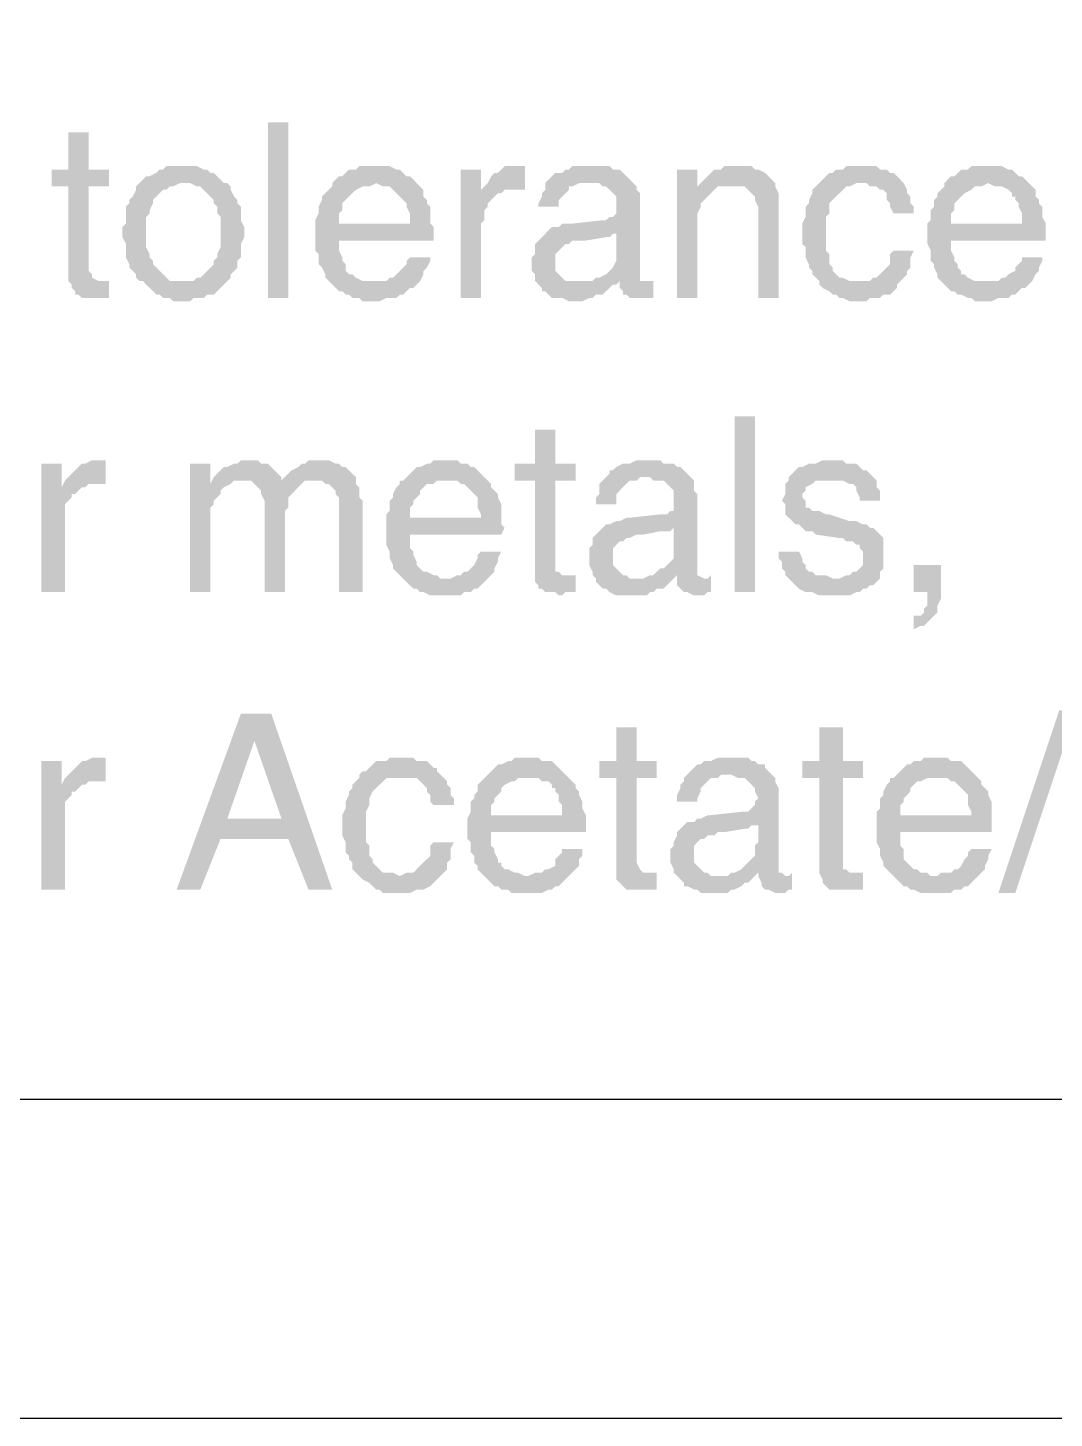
# Model space of a CAD drawing. Header units: inches. Extents: x 3613 to 8393, y -2205 to -794.
# Drawn here: x 3947.38 to 3961.08, y -1525.35 to -1506.79 of the extents above; entities that cross this region are included whole.
import ezdxf

# ---------------------------------------------------------------- set-up
doc = ezdxf.new("R2010")
doc.units = ezdxf.units.IN
doc.header["$MEASUREMENT"] = 0

msp = doc.modelspace()

# ---------------------------------------------------------------- hatches: boundary and pattern name
at = {"transparency": 33554559}
for points in [[(3948.192, -1508.188), (3947.921, -1508.188), (3947.921, -1508.684), (3947.696, -1508.684), (3947.696, -1508.91), (3947.921, -1508.91), (3947.921, -1510.173), (3947.967, -1510.219), (3947.967, -1510.264), (3948.012, -1510.309), (3948.012, -1510.354), (3948.057, -1510.354), (3948.102, -1510.399), (3948.463, -1510.399), (3948.463, -1510.173), (3948.328, -1510.173), (3948.237, -1510.128), (3948.237, -1510.083), (3948.192, -1510.038), (3948.192, -1508.91), (3948.463, -1508.91), (3948.463, -1508.684), (3948.192, -1508.684)], [(3950.584, -1510.399), (3950.584, -1508.052), (3950.855, -1508.052), (3950.855, -1510.399)], [(3949.456, -1508.639), (3949.23, -1508.639), (3949.185, -1508.684), (3949.14, -1508.684), (3949.095, -1508.729), (3949.005, -1508.774), (3948.959, -1508.774), (3948.914, -1508.819), (3948.869, -1508.865), (3948.869, -1508.865), (3948.824, -1508.91), (3948.824, -1508.955), (3948.779, -1509.045), (3948.734, -1509.09), (3948.734, -1509.135), (3948.689, -1509.181), (3948.689, -1509.406), (3948.643, -1509.451), (3948.643, -1509.542), (3948.643, -1509.587), (3948.689, -1509.677), (3948.689, -1509.858), (3948.734, -1509.948), (3948.734, -1509.993), (3948.779, -1510.038), (3948.824, -1510.083), (3948.824, -1510.128), (3948.869, -1510.173), (3949.456, -1510.173), (3949.275, -1510.173), (3949.23, -1510.128), (3949.185, -1510.083), (3949.14, -1510.038), (3949.095, -1509.993), (3949.05, -1509.948), (3949.05, -1509.903), (3949.005, -1509.858), (3949.005, -1509.812), (3948.959, -1509.722), (3948.959, -1509.316), (3949.005, -1509.271), (3949.005, -1509.226), (3949.05, -1509.135), (3949.05, -1509.09), (3949.095, -1509.045), (3949.14, -1509), (3949.185, -1508.955), (3949.23, -1508.955), (3949.275, -1508.91), (3949.32, -1508.91), (3949.411, -1508.865), (3949.997, -1508.865), (3949.952, -1508.819), (3949.907, -1508.774), (3949.862, -1508.729), (3949.817, -1508.729), (3949.772, -1508.684), (3949.727, -1508.684), (3949.636, -1508.639), (3949.546, -1508.639)], [(3952.028, -1508.639), (3951.803, -1508.639), (3951.758, -1508.684), (3951.667, -1508.684), (3951.622, -1508.729), (3951.577, -1508.774), (3951.532, -1508.774), (3951.487, -1508.819), (3951.442, -1508.865), (3952.028, -1508.865), (3952.119, -1508.91), (3952.209, -1508.91), (3952.254, -1508.955), (3952.299, -1509), (3952.344, -1509.045), (3952.344, -1509.045), (3952.389, -1509.09), (3952.435, -1509.135), (3952.435, -1509.181), (3952.48, -1509.271), (3952.48, -1509.406), (3951.216, -1509.406), (3951.216, -1509.767), (3951.261, -1509.812), (3951.261, -1509.948), (3951.306, -1509.993), (3951.351, -1510.083), (3951.351, -1510.128), (3951.397, -1510.173), (3951.442, -1510.219), (3951.442, -1510.219), (3951.487, -1510.264), (3951.532, -1510.309), (3951.577, -1510.309), (3951.622, -1510.354), (3951.667, -1510.354), (3951.712, -1510.399), (3951.803, -1510.399), (3951.848, -1510.444), (3952.074, -1510.444), (3952.164, -1510.399), (3952.299, -1510.399), (3952.344, -1510.354), (3952.389, -1510.354), (3952.435, -1510.309), (3952.48, -1510.264), (3952.525, -1510.264), (3952.57, -1510.219), (3952.028, -1510.173), (3951.848, -1510.173), (3951.758, -1510.128), (3951.712, -1510.083), (3951.667, -1510.083), (3951.622, -1510.038), (3951.622, -1509.948), (3951.577, -1509.903), (3951.577, -1509.858), (3951.532, -1509.767), (3951.532, -1509.632), (3952.796, -1509.632), (3952.796, -1509.451), (3952.751, -1509.406), (3952.751, -1509.181), (3952.705, -1509.135), (3952.705, -1509.09), (3952.66, -1509.045), (3952.66, -1508.955), (3952.615, -1508.91), (3952.57, -1508.865), (3952.525, -1508.819), (3952.48, -1508.774), (3952.435, -1508.774), (3952.389, -1508.729), (3952.344, -1508.684), (3952.299, -1508.684), (3952.209, -1508.639), (3952.119, -1508.639)], [(3953.427, -1508.684), (3953.157, -1508.684), (3953.157, -1510.399), (3953.427, -1510.399), (3953.427, -1509.406), (3953.473, -1509.361), (3953.473, -1509.226), (3953.518, -1509.181), (3953.518, -1509.135), (3953.563, -1509.09), (3953.608, -1509.045), (3953.653, -1509), (3953.698, -1509), (3953.427, -1508.955)], [(3953.924, -1508.639), (3953.743, -1508.639), (3953.698, -1508.684), (3953.653, -1508.729), (3953.608, -1508.729), (3953.563, -1508.774), (3953.518, -1508.865), (3953.518, -1508.865), (3953.473, -1508.91), (3953.924, -1508.955), (3954.014, -1508.955), (3954.014, -1508.639), (3953.969, -1508.639)], [(3954.917, -1508.639), (3954.646, -1508.639), (3954.601, -1508.684), (3954.556, -1508.684), (3954.511, -1508.729), (3954.42, -1508.729), (3954.375, -1508.774), (3954.375, -1508.774), (3954.33, -1508.819), (3954.285, -1508.865), (3954.285, -1508.955), (3954.24, -1509), (3954.24, -1509.045), (3954.195, -1509.135), (3954.195, -1509.181), (3954.466, -1509.181), (3954.466, -1509.09), (3954.511, -1509.045), (3954.556, -1509), (3954.601, -1508.955), (3954.601, -1508.91), (3954.646, -1508.91), (3954.736, -1508.865), (3955.458, -1508.865), (3955.413, -1508.819), (3955.368, -1508.774), (3955.323, -1508.729), (3955.278, -1508.684), (3955.188, -1508.684), (3955.143, -1508.639), (3954.962, -1508.639)], [(3956.316, -1508.684), (3956.045, -1508.684), (3956.045, -1510.399), (3956.316, -1510.399), (3956.316, -1509.451), (3956.316, -1509.271), (3956.361, -1509.181), (3956.361, -1509.135), (3956.406, -1509.09), (3956.451, -1509.045), (3956.451, -1509.045), (3956.496, -1509), (3956.542, -1508.955), (3956.316, -1508.91)], [(3956.812, -1508.639), (3956.677, -1508.639), (3956.632, -1508.684), (3956.542, -1508.684), (3956.496, -1508.729), (3956.451, -1508.774), (3956.406, -1508.819), (3956.361, -1508.865), (3956.316, -1508.91), (3956.542, -1508.955), (3956.587, -1508.91), (3956.767, -1508.91), (3957.354, -1508.865), (3957.309, -1508.819), (3957.264, -1508.774), (3957.264, -1508.774), (3957.219, -1508.729), (3957.128, -1508.684), (3957.083, -1508.684), (3957.038, -1508.639), (3956.903, -1508.639)], [(3958.482, -1508.639), (3958.302, -1508.639), (3958.257, -1508.684), (3958.166, -1508.684), (3958.121, -1508.729), (3958.076, -1508.729), (3958.031, -1508.774), (3957.986, -1508.819), (3957.941, -1508.865), (3958.573, -1508.865), (3958.618, -1508.91), (3958.708, -1508.91), (3958.753, -1508.955), (3958.798, -1508.955), (3958.843, -1509), (3958.843, -1509.09), (3958.888, -1509.135), (3958.888, -1509.181), (3958.934, -1509.271), (3959.204, -1509.271), (3959.204, -1509.181), (3959.159, -1509.135), (3959.159, -1509.045), (3959.114, -1509), (3959.114, -1508.955), (3959.069, -1508.865), (3959.024, -1508.819), (3958.979, -1508.774), (3958.979, -1508.774), (3958.934, -1508.729), (3958.888, -1508.729), (3958.843, -1508.684), (3958.753, -1508.684), (3958.708, -1508.639), (3958.573, -1508.639)], [(3960.197, -1508.639), (3959.972, -1508.639), (3959.927, -1508.684), (3959.836, -1508.684), (3959.791, -1508.729), (3959.746, -1508.774), (3959.701, -1508.774), (3959.656, -1508.819), (3959.611, -1508.865), (3960.197, -1508.865), (3960.288, -1508.91), (3960.378, -1508.91), (3960.468, -1508.955), (3960.513, -1509), (3960.513, -1509.045), (3960.558, -1509.045), (3960.558, -1509.09), (3960.604, -1509.135), (3960.604, -1509.181), (3960.649, -1509.271), (3960.649, -1509.406), (3959.385, -1509.406), (3959.385, -1509.677), (3959.43, -1509.767), (3959.43, -1509.903), (3959.475, -1509.948), (3959.475, -1509.993), (3959.52, -1510.083), (3959.52, -1510.128), (3959.565, -1510.173), (3959.611, -1510.219), (3959.611, -1510.219), (3959.656, -1510.264), (3959.701, -1510.309), (3959.746, -1510.309), (3959.791, -1510.354), (3959.836, -1510.354), (3959.927, -1510.399), (3959.972, -1510.399), (3960.017, -1510.444), (3960.242, -1510.444), (3960.333, -1510.399), (3960.468, -1510.399), (3960.513, -1510.354), (3960.558, -1510.354), (3960.604, -1510.309), (3960.649, -1510.264), (3960.694, -1510.264), (3960.739, -1510.219), (3960.197, -1510.173), (3960.017, -1510.173), (3959.927, -1510.128), (3959.881, -1510.083), (3959.836, -1510.083), (3959.836, -1510.038), (3959.791, -1509.993), (3959.791, -1509.948), (3959.746, -1509.903), (3959.746, -1509.858), (3959.701, -1509.767), (3959.701, -1509.632), (3960.965, -1509.632), (3960.965, -1509.406), (3960.919, -1509.316), (3960.919, -1509.181), (3960.874, -1509.135), (3960.874, -1509.09), (3960.829, -1509.045), (3960.829, -1508.955), (3960.784, -1508.91), (3960.739, -1508.865), (3960.694, -1508.819), (3960.649, -1508.774), (3960.604, -1508.774), (3960.558, -1508.729), (3960.513, -1508.684), (3960.468, -1508.684), (3960.378, -1508.639), (3960.288, -1508.639)], [(3949.997, -1508.865), (3949.456, -1508.865), (3949.546, -1508.865), (3949.636, -1508.91), (3949.682, -1508.91), (3949.727, -1508.955), (3949.772, -1509), (3949.817, -1509.045), (3949.862, -1509.09), (3949.862, -1509.135), (3949.907, -1509.181), (3949.907, -1509.271), (3949.952, -1509.316), (3949.952, -1509.722), (3949.907, -1509.812), (3949.907, -1509.858), (3949.862, -1509.903), (3949.862, -1509.948), (3949.817, -1509.993), (3949.772, -1510.038), (3949.727, -1510.083), (3949.682, -1510.128), (3949.636, -1510.128), (3949.591, -1510.173), (3948.914, -1510.173), (3948.959, -1510.219), (3949.005, -1510.264), (3949.05, -1510.309), (3949.095, -1510.354), (3949.14, -1510.354), (3949.185, -1510.399), (3949.275, -1510.399), (3949.32, -1510.444), (3949.546, -1510.444), (3949.591, -1510.399), (3949.727, -1510.399), (3949.772, -1510.354), (3949.862, -1510.354), (3949.907, -1510.309), (3949.952, -1510.264), (3949.997, -1510.219), (3950.043, -1510.173), (3950.043, -1510.173), (3950.088, -1510.128), (3950.088, -1510.083), (3950.133, -1510.038), (3950.178, -1509.993), (3950.178, -1509.903), (3950.223, -1509.858), (3950.223, -1509.677), (3950.268, -1509.587), (3950.268, -1509.542), (3950.268, -1509.451), (3950.223, -1509.361), (3950.223, -1509.181), (3950.178, -1509.135), (3950.178, -1509.09), (3950.133, -1509.045), (3950.088, -1508.955), (3950.088, -1508.91), (3950.043, -1508.865)], [(3951.442, -1508.865), (3951.442, -1508.91), (3951.397, -1508.955), (3951.351, -1509), (3951.306, -1509.045), (3951.306, -1509.09), (3951.261, -1509.181), (3951.261, -1509.271), (3951.216, -1509.361), (3951.216, -1509.406), (3951.532, -1509.406), (3951.532, -1509.271), (3951.577, -1509.226), (3951.577, -1509.135), (3951.622, -1509.09), (3951.667, -1509.045), (3951.667, -1509.045), (3951.712, -1509), (3951.758, -1508.955), (3951.848, -1508.91), (3951.938, -1508.91), (3952.028, -1508.865)], [(3953.473, -1508.91), (3953.427, -1508.955), (3953.698, -1509), (3953.743, -1508.955), (3953.924, -1508.955)], [(3955.458, -1508.865), (3954.872, -1508.865), (3955.007, -1508.865), (3955.052, -1508.91), (3955.097, -1508.91), (3955.143, -1508.955), (3955.188, -1509), (3955.233, -1509.045), (3955.233, -1509.271), (3955.188, -1509.316), (3955.143, -1509.316), (3955.097, -1509.361), (3955.052, -1509.361), (3954.646, -1509.406), (3954.511, -1509.406), (3954.466, -1509.451), (3954.375, -1509.451), (3954.33, -1509.496), (3955.233, -1509.542), (3955.233, -1509.812), (3955.233, -1509.903), (3955.188, -1509.993), (3955.143, -1510.038), (3955.097, -1510.083), (3955.097, -1510.083), (3955.007, -1510.128), (3954.962, -1510.128), (3954.917, -1510.173), (3954.736, -1510.173), (3954.195, -1510.219), (3954.24, -1510.264), (3954.24, -1510.309), (3954.285, -1510.309), (3954.33, -1510.354), (3954.375, -1510.399), (3954.511, -1510.399), (3954.601, -1510.444), (3954.781, -1510.444), (3954.872, -1510.399), (3954.917, -1510.399), (3954.962, -1510.354), (3955.052, -1510.354), (3955.097, -1510.309), (3955.143, -1510.264), (3955.188, -1510.219), (3955.233, -1510.219), (3955.278, -1510.173), (3955.549, -1510.173), (3955.549, -1509), (3955.504, -1508.955), (3955.504, -1508.91)], [(3957.354, -1508.865), (3956.767, -1508.91), (3956.948, -1508.91), (3956.993, -1508.955), (3957.038, -1509), (3957.038, -1509), (3957.083, -1509.045), (3957.083, -1509.09), (3957.128, -1509.181), (3957.128, -1510.399), (3957.399, -1510.399), (3957.399, -1509), (3957.354, -1508.91)], [(3957.941, -1508.865), (3957.896, -1508.91), (3957.85, -1508.955), (3957.85, -1509), (3957.805, -1509.09), (3957.805, -1509.135), (3957.76, -1509.181), (3957.76, -1509.316), (3957.715, -1509.406), (3957.715, -1509.677), (3957.76, -1509.722), (3957.76, -1509.858), (3957.805, -1509.948), (3957.805, -1509.993), (3957.85, -1510.038), (3957.85, -1510.083), (3957.896, -1510.128), (3957.941, -1510.173), (3958.482, -1510.173), (3958.347, -1510.173), (3958.257, -1510.128), (3958.212, -1510.128), (3958.166, -1510.083), (3958.121, -1510.038), (3958.121, -1509.993), (3958.076, -1509.948), (3958.076, -1509.812), (3958.031, -1509.767), (3958.031, -1509.316), (3958.076, -1509.271), (3958.076, -1509.135), (3958.121, -1509.09), (3958.166, -1509.045), (3958.166, -1509.045), (3958.212, -1509), (3958.257, -1508.955), (3958.302, -1508.91), (3958.347, -1508.91), (3958.437, -1508.865), (3958.482, -1508.865)], [(3959.611, -1508.865), (3959.611, -1508.91), (3959.565, -1508.955), (3959.52, -1509), (3959.52, -1509.045), (3959.475, -1509.09), (3959.475, -1509.181), (3959.43, -1509.226), (3959.43, -1509.361), (3959.385, -1509.406), (3959.701, -1509.406), (3959.701, -1509.271), (3959.746, -1509.226), (3959.746, -1509.135), (3959.791, -1509.09), (3959.836, -1509.045), (3959.836, -1509.045), (3959.881, -1509), (3959.972, -1508.955), (3960.017, -1508.91), (3960.107, -1508.91), (3960.197, -1508.865)], [(3954.33, -1509.496), (3954.285, -1509.542), (3954.24, -1509.587), (3954.24, -1509.587), (3954.195, -1509.632), (3954.15, -1509.677), (3954.15, -1509.812), (3954.104, -1509.858), (3954.104, -1509.948), (3954.104, -1510.038), (3954.15, -1510.083), (3954.15, -1510.173), (3954.195, -1510.219), (3954.736, -1510.173), (3954.556, -1510.173), (3954.511, -1510.128), (3954.466, -1510.083), (3954.42, -1510.038), (3954.42, -1509.812), (3954.466, -1509.767), (3954.511, -1509.722), (3954.556, -1509.677), (3954.601, -1509.677), (3954.646, -1509.632), (3954.827, -1509.632), (3955.097, -1509.587), (3955.143, -1509.587), (3955.188, -1509.542), (3955.233, -1509.542)], [(3952.751, -1509.858), (3952.48, -1509.858), (3952.435, -1509.903), (3952.435, -1509.948), (3952.389, -1509.993), (3952.344, -1510.038), (3952.299, -1510.083), (3952.254, -1510.128), (3952.209, -1510.128), (3952.164, -1510.173), (3952.028, -1510.173), (3952.57, -1510.219), (3952.615, -1510.173), (3952.66, -1510.083), (3952.66, -1510.038), (3952.705, -1509.993), (3952.751, -1509.903)], [(3959.204, -1509.767), (3958.934, -1509.767), (3958.888, -1509.812), (3958.888, -1509.948), (3958.843, -1509.993), (3958.798, -1510.038), (3958.753, -1510.083), (3958.708, -1510.128), (3958.663, -1510.128), (3958.618, -1510.173), (3957.941, -1510.173), (3957.941, -1510.219), (3957.986, -1510.264), (3958.076, -1510.309), (3958.121, -1510.354), (3958.166, -1510.354), (3958.212, -1510.399), (3958.257, -1510.399), (3958.347, -1510.444), (3958.573, -1510.444), (3958.618, -1510.399), (3958.753, -1510.399), (3958.798, -1510.354), (3958.888, -1510.354), (3958.934, -1510.309), (3958.979, -1510.264), (3958.979, -1510.219), (3959.024, -1510.173), (3959.069, -1510.128), (3959.114, -1510.083), (3959.114, -1510.038), (3959.159, -1509.993), (3959.159, -1509.858)], [(3960.919, -1509.858), (3960.649, -1509.858), (3960.649, -1509.903), (3960.604, -1509.948), (3960.558, -1509.993), (3960.558, -1510.038), (3960.468, -1510.083), (3960.423, -1510.128), (3960.378, -1510.128), (3960.333, -1510.173), (3960.197, -1510.173), (3960.739, -1510.219), (3960.784, -1510.173), (3960.829, -1510.083), (3960.874, -1510.038), (3960.874, -1509.993), (3960.919, -1509.903)], [(3955.729, -1510.173), (3955.639, -1510.173), (3955.278, -1510.219), (3955.278, -1510.264), (3955.323, -1510.309), (3955.323, -1510.354), (3955.368, -1510.354), (3955.413, -1510.399), (3955.729, -1510.399)], [(3955.549, -1510.173), (3955.278, -1510.173), (3955.278, -1510.219), (3955.639, -1510.173), (3955.639, -1510.173)], [(3956.812, -1514.326), (3956.812, -1511.979), (3957.083, -1511.979), (3957.083, -1514.326)], [(3954.42, -1512.159), (3954.15, -1512.159), (3954.15, -1512.611), (3953.879, -1512.611), (3953.879, -1512.836), (3954.15, -1512.836), (3954.15, -1514.19), (3954.195, -1514.235), (3954.195, -1514.28), (3954.24, -1514.28), (3954.285, -1514.326), (3954.42, -1514.326), (3954.466, -1514.371), (3954.511, -1514.371), (3954.556, -1514.326), (3954.691, -1514.326), (3954.691, -1514.1), (3954.511, -1514.1), (3954.466, -1514.055), (3954.42, -1514.055), (3954.42, -1512.836), (3954.691, -1512.836), (3954.691, -1512.611), (3954.42, -1512.611)], [(3947.831, -1512.611), (3947.56, -1512.611), (3947.56, -1514.326), (3947.876, -1514.326), (3947.876, -1513.152), (3947.921, -1513.107), (3947.967, -1513.062), (3947.967, -1513.017), (3948.012, -1513.017), (3948.057, -1512.972), (3948.102, -1512.926), (3947.831, -1512.926)], [(3948.328, -1512.565), (3948.237, -1512.565), (3948.147, -1512.611), (3948.102, -1512.611), (3948.057, -1512.656), (3948.012, -1512.701), (3947.967, -1512.746), (3947.921, -1512.791), (3947.921, -1512.791), (3947.876, -1512.836), (3948.328, -1512.881), (3948.418, -1512.881), (3948.418, -1512.565), (3948.373, -1512.565)], [(3949.817, -1512.611), (3949.546, -1512.611), (3949.546, -1514.326), (3949.817, -1514.326), (3949.817, -1513.197), (3949.862, -1513.152), (3949.862, -1513.107), (3949.907, -1513.062), (3949.952, -1513.017), (3949.952, -1512.972), (3949.997, -1512.926), (3950.088, -1512.881), (3949.817, -1512.881)], [(3950.313, -1512.565), (3950.223, -1512.565), (3950.178, -1512.611), (3950.133, -1512.611), (3950.043, -1512.656), (3949.997, -1512.656), (3949.952, -1512.701), (3949.907, -1512.746), (3949.862, -1512.791), (3949.817, -1512.881), (3950.088, -1512.881), (3950.133, -1512.836), (3950.268, -1512.836), (3950.765, -1512.791), (3950.72, -1512.746), (3950.674, -1512.701), (3950.674, -1512.701), (3950.629, -1512.656), (3950.584, -1512.611), (3950.494, -1512.611), (3950.449, -1512.565), (3950.404, -1512.565)], [(3951.261, -1512.565), (3951.126, -1512.565), (3951.081, -1512.611), (3951.035, -1512.611), (3950.99, -1512.656), (3950.9, -1512.701), (3950.855, -1512.746), (3950.81, -1512.791), (3950.765, -1512.836), (3950.359, -1512.836), (3950.404, -1512.881), (3950.449, -1512.926), (3950.449, -1512.926), (3950.494, -1512.972), (3950.494, -1513.017), (3950.539, -1513.107), (3950.539, -1514.326), (3950.81, -1514.326), (3950.81, -1513.242), (3950.855, -1513.197), (3950.855, -1513.062), (3950.9, -1513.017), (3950.945, -1512.972), (3950.945, -1512.972), (3950.99, -1512.926), (3951.035, -1512.881), (3951.081, -1512.836), (3951.216, -1512.836), (3951.758, -1512.791), (3951.712, -1512.746), (3951.667, -1512.701), (3951.667, -1512.701), (3951.622, -1512.656), (3951.577, -1512.656), (3951.532, -1512.611), (3951.487, -1512.611), (3951.397, -1512.565), (3951.351, -1512.565)], [(3952.976, -1512.565), (3952.796, -1512.565), (3952.751, -1512.611), (3952.705, -1512.611), (3952.615, -1512.656), (3952.57, -1512.656), (3952.525, -1512.701), (3952.48, -1512.746), (3952.435, -1512.791), (3952.389, -1512.836), (3953.112, -1512.836), (3953.157, -1512.881), (3953.202, -1512.881), (3953.247, -1512.926), (3953.292, -1512.972), (3953.292, -1512.972), (3953.337, -1513.017), (3953.382, -1513.062), (3953.382, -1513.197), (3953.427, -1513.288), (3953.427, -1513.333), (3952.48, -1513.333), (3952.164, -1513.378), (3952.164, -1513.694), (3952.209, -1513.784), (3952.209, -1513.874), (3952.254, -1513.965), (3952.254, -1514.01), (3952.299, -1514.055), (3952.344, -1514.1), (3952.389, -1514.145), (3952.389, -1514.145), (3952.435, -1514.19), (3952.48, -1514.235), (3952.525, -1514.28), (3952.57, -1514.28), (3952.615, -1514.326), (3952.66, -1514.326), (3952.751, -1514.371), (3953.157, -1514.371), (3953.202, -1514.326), (3953.292, -1514.326), (3953.337, -1514.28), (3953.382, -1514.28), (3953.427, -1514.235), (3953.473, -1514.19), (3953.518, -1514.145), (3952.886, -1514.145), (3952.841, -1514.1), (3952.796, -1514.1), (3952.705, -1514.055), (3952.66, -1514.055), (3952.615, -1514.01), (3952.57, -1513.965), (3952.57, -1513.919), (3952.525, -1513.829), (3952.525, -1513.784), (3952.48, -1513.739), (3952.48, -1513.558), (3953.698, -1513.558), (3953.743, -1513.468), (3953.698, -1513.423), (3953.698, -1513.152), (3953.653, -1513.062), (3953.653, -1513.017), (3953.608, -1512.972), (3953.563, -1512.926), (3953.563, -1512.881), (3953.518, -1512.836), (3953.473, -1512.791), (3953.427, -1512.746), (3953.382, -1512.701), (3953.337, -1512.656), (3953.292, -1512.656), (3953.247, -1512.611), (3953.157, -1512.611), (3953.112, -1512.565), (3953.021, -1512.565)], [(3955.684, -1512.565), (3955.504, -1512.565), (3955.413, -1512.611), (3955.323, -1512.611), (3955.233, -1512.656), (3955.188, -1512.701), (3955.143, -1512.701), (3955.143, -1512.746), (3955.097, -1512.791), (3955.052, -1512.836), (3955.007, -1512.881), (3955.007, -1513.017), (3954.962, -1513.062), (3954.962, -1513.152), (3955.233, -1513.152), (3955.233, -1513.017), (3955.278, -1512.972), (3955.323, -1512.926), (3955.368, -1512.881), (3955.368, -1512.881), (3955.413, -1512.836), (3955.504, -1512.836), (3955.549, -1512.791), (3956.226, -1512.791), (3956.181, -1512.746), (3956.135, -1512.701), (3956.09, -1512.656), (3956.045, -1512.656), (3956, -1512.611), (3955.865, -1512.611), (3955.82, -1512.565), (3955.729, -1512.565)], [(3958.121, -1512.565), (3957.986, -1512.565), (3957.896, -1512.611), (3957.805, -1512.611), (3957.715, -1512.656), (3957.67, -1512.656), (3957.625, -1512.701), (3957.58, -1512.746), (3957.535, -1512.791), (3957.535, -1512.836), (3957.489, -1512.881), (3957.489, -1513.017), (3957.444, -1513.107), (3957.489, -1513.152), (3957.489, -1513.288), (3957.535, -1513.333), (3957.58, -1513.378), (3957.625, -1513.423), (3957.67, -1513.423), (3957.715, -1513.468), (3957.76, -1513.513), (3957.85, -1513.513), (3957.896, -1513.558), (3958.212, -1513.603), (3958.257, -1513.603), (3958.302, -1513.649), (3958.392, -1513.649), (3958.437, -1513.694), (3958.482, -1513.694), (3958.482, -1513.739), (3958.527, -1513.784), (3958.527, -1513.965), (3958.482, -1514.01), (3958.437, -1514.055), (3958.392, -1514.055), (3958.347, -1514.1), (3958.302, -1514.1), (3958.212, -1514.145), (3957.535, -1514.145), (3957.58, -1514.19), (3957.625, -1514.235), (3957.625, -1514.235), (3957.67, -1514.28), (3957.76, -1514.326), (3957.85, -1514.326), (3957.941, -1514.371), (3958.347, -1514.371), (3958.437, -1514.326), (3958.482, -1514.326), (3958.527, -1514.28), (3958.573, -1514.28), (3958.618, -1514.235), (3958.663, -1514.235), (3958.708, -1514.19), (3958.753, -1514.145), (3958.753, -1514.055), (3958.798, -1514.01), (3958.798, -1513.829), (3958.798, -1513.603), (3958.753, -1513.558), (3958.708, -1513.513), (3958.708, -1513.513), (3958.663, -1513.468), (3958.618, -1513.468), (3958.573, -1513.423), (3958.527, -1513.423), (3958.437, -1513.378), (3958.347, -1513.378), (3958.076, -1513.288), (3958.031, -1513.288), (3957.941, -1513.242), (3957.85, -1513.242), (3957.805, -1513.197), (3957.76, -1513.197), (3957.76, -1513.107), (3957.715, -1513.062), (3957.715, -1513.017), (3957.76, -1512.972), (3957.76, -1512.926), (3957.85, -1512.881), (3957.85, -1512.881), (3957.896, -1512.836), (3958.121, -1512.836), (3958.663, -1512.791), (3958.618, -1512.746), (3958.573, -1512.701), (3958.527, -1512.701), (3958.482, -1512.656), (3958.437, -1512.611), (3958.302, -1512.611), (3958.257, -1512.565), (3958.166, -1512.565)], [(3947.876, -1512.836), (3947.831, -1512.926), (3948.147, -1512.926), (3948.192, -1512.881), (3948.328, -1512.881)], [(3951.758, -1512.791), (3951.216, -1512.836), (3951.306, -1512.836), (3951.351, -1512.881), (3951.397, -1512.881), (3951.442, -1512.926), (3951.487, -1512.972), (3951.487, -1513.017), (3951.532, -1513.062), (3951.532, -1514.326), (3951.848, -1514.326), (3951.848, -1513.107), (3951.803, -1513.062), (3951.803, -1512.926), (3951.758, -1512.881)], [(3952.389, -1512.836), (3952.344, -1512.836), (3952.344, -1512.881), (3952.299, -1512.926), (3952.254, -1513.017), (3952.254, -1513.062), (3952.209, -1513.107), (3952.209, -1513.242), (3952.164, -1513.288), (3952.164, -1513.378), (3952.48, -1513.333), (3952.48, -1513.197), (3952.525, -1513.152), (3952.525, -1513.107), (3952.57, -1513.062), (3952.615, -1513.017), (3952.615, -1512.972), (3952.66, -1512.926), (3952.705, -1512.881), (3952.796, -1512.881), (3952.841, -1512.836), (3952.976, -1512.836)], [(3956.226, -1512.791), (3955.639, -1512.791), (3955.684, -1512.791), (3955.729, -1512.836), (3955.865, -1512.836), (3955.91, -1512.881), (3955.955, -1512.926), (3956, -1512.972), (3956, -1513.107), (3956, -1513.242), (3955.955, -1513.242), (3955.91, -1513.288), (3955.82, -1513.288), (3955.413, -1513.333), (3955.368, -1513.333), (3955.278, -1513.378), (3955.233, -1513.378), (3955.143, -1513.423), (3955.097, -1513.423), (3956, -1513.468), (3956, -1513.739), (3956, -1513.874), (3955.955, -1513.919), (3955.91, -1513.965), (3955.865, -1514.01), (3955.82, -1514.01), (3955.774, -1514.055), (3955.729, -1514.1), (3955.684, -1514.1), (3955.594, -1514.145), (3954.962, -1514.145), (3954.962, -1514.19), (3955.007, -1514.235), (3955.052, -1514.28), (3955.097, -1514.28), (3955.143, -1514.326), (3955.233, -1514.371), (3955.639, -1514.371), (3955.684, -1514.326), (3955.729, -1514.326), (3955.774, -1514.28), (3955.865, -1514.28), (3955.91, -1514.235), (3955.955, -1514.19), (3956, -1514.145), (3956.045, -1514.1), (3956.316, -1514.1), (3956.316, -1513.017), (3956.271, -1512.972), (3956.271, -1512.836)], [(3958.663, -1512.791), (3958.121, -1512.836), (3958.257, -1512.836), (3958.347, -1512.881), (3958.392, -1512.881), (3958.437, -1512.926), (3958.437, -1512.972), (3958.482, -1513.062), (3958.482, -1513.107), (3958.753, -1513.107), (3958.753, -1512.972), (3958.708, -1512.926), (3958.708, -1512.836)], [(3955.097, -1513.423), (3955.052, -1513.468), (3955.007, -1513.513), (3955.007, -1513.513), (3954.962, -1513.558), (3954.917, -1513.603), (3954.917, -1513.694), (3954.872, -1513.739), (3954.872, -1513.965), (3954.917, -1514.055), (3954.917, -1514.1), (3954.962, -1514.145), (3955.458, -1514.145), (3955.413, -1514.145), (3955.368, -1514.1), (3955.323, -1514.1), (3955.278, -1514.055), (3955.233, -1514.01), (3955.188, -1513.965), (3955.188, -1513.829), (3955.188, -1513.739), (3955.233, -1513.694), (3955.278, -1513.649), (3955.323, -1513.649), (3955.368, -1513.603), (3955.413, -1513.603), (3955.504, -1513.558), (3955.594, -1513.558), (3955.82, -1513.513), (3955.955, -1513.513), (3956, -1513.468)], [(3953.698, -1513.784), (3953.427, -1513.784), (3953.382, -1513.829), (3953.382, -1513.874), (3953.337, -1513.965), (3953.292, -1514.01), (3953.247, -1514.055), (3953.202, -1514.055), (3953.157, -1514.1), (3953.112, -1514.1), (3953.021, -1514.145), (3952.976, -1514.145), (3953.518, -1514.145), (3953.563, -1514.1), (3953.608, -1514.055), (3953.608, -1514.01), (3953.653, -1513.919), (3953.653, -1513.874)], [(3957.67, -1513.784), (3957.399, -1513.784), (3957.399, -1513.874), (3957.444, -1513.919), (3957.444, -1514.01), (3957.489, -1514.055), (3957.489, -1514.1), (3957.535, -1514.145), (3958.121, -1514.145), (3958.031, -1514.1), (3957.896, -1514.1), (3957.85, -1514.055), (3957.805, -1514.055), (3957.76, -1514.01), (3957.76, -1513.965), (3957.715, -1513.919), (3957.715, -1513.874)], [(3956.496, -1514.1), (3956.451, -1514.145), (3956.045, -1514.145), (3956.045, -1514.235), (3956.09, -1514.28), (3956.09, -1514.28), (3956.135, -1514.326), (3956.181, -1514.326), (3956.271, -1514.371), (3956.406, -1514.371), (3956.451, -1514.326), (3956.496, -1514.326)], [(3956.316, -1514.1), (3956.045, -1514.1), (3956.045, -1514.145), (3956.406, -1514.145)], [(3959.565, -1513.965), (3959.204, -1513.965), (3959.204, -1514.326), (3959.385, -1514.326), (3959.385, -1514.506), (3959.34, -1514.551), (3959.34, -1514.596), (3959.295, -1514.642), (3959.204, -1514.642), (3959.204, -1514.822), (3959.204, -1514.822), (3959.295, -1514.777), (3959.34, -1514.777), (3959.385, -1514.732), (3959.43, -1514.687), (3959.475, -1514.642), (3959.52, -1514.596), (3959.52, -1514.506), (3959.565, -1514.416), (3959.565, -1514.28)], [(3950.629, -1515.95), (3950.223, -1515.95), (3949.366, -1518.297), (3949.682, -1518.297), (3949.952, -1517.62), (3950.855, -1517.62), (3950.043, -1517.349), (3950.404, -1516.311)], [(3950.629, -1515.95), (3950.404, -1516.311), (3950.765, -1517.349), (3950.043, -1517.349), (3950.855, -1517.62), (3951.126, -1518.297), (3951.442, -1518.297)], [(3961.371, -1515.905), (3960.558, -1518.342), (3960.333, -1518.342), (3961.145, -1515.905)], [(3955.504, -1516.131), (3955.233, -1516.131), (3955.233, -1516.582), (3955.007, -1516.582), (3955.007, -1516.808), (3955.233, -1516.808), (3955.233, -1518.162), (3955.278, -1518.207), (3955.323, -1518.252), (3955.323, -1518.252), (3955.368, -1518.297), (3955.774, -1518.297), (3955.774, -1518.072), (3955.594, -1518.072), (3955.549, -1518.026), (3955.549, -1518.026), (3955.504, -1517.936), (3955.504, -1516.808), (3955.774, -1516.808), (3955.774, -1516.582), (3955.504, -1516.582)], [(3958.257, -1516.131), (3957.941, -1516.131), (3957.941, -1516.582), (3957.715, -1516.582), (3957.715, -1516.808), (3957.941, -1516.808), (3957.941, -1518.072), (3957.986, -1518.162), (3957.986, -1518.207), (3958.031, -1518.252), (3958.031, -1518.252), (3958.076, -1518.297), (3958.527, -1518.297), (3958.527, -1518.072), (3958.347, -1518.072), (3958.302, -1518.026), (3958.257, -1518.026), (3958.257, -1516.808), (3958.527, -1516.808), (3958.527, -1516.582), (3958.257, -1516.582)], [(3948.328, -1516.537), (3948.237, -1516.537), (3948.147, -1516.582), (3948.102, -1516.582), (3948.057, -1516.627), (3948.012, -1516.672), (3947.967, -1516.718), (3947.921, -1516.763), (3947.921, -1516.763), (3947.876, -1516.808), (3948.328, -1516.853), (3948.418, -1516.853), (3948.418, -1516.537), (3948.373, -1516.537)], [(3952.344, -1516.537), (3952.209, -1516.537), (3952.164, -1516.582), (3952.028, -1516.582), (3951.983, -1516.627), (3951.938, -1516.672), (3951.893, -1516.718), (3951.848, -1516.718), (3951.803, -1516.763), (3951.803, -1516.808), (3952.57, -1516.808), (3952.615, -1516.853), (3952.66, -1516.898), (3952.705, -1516.943), (3952.705, -1516.988), (3952.751, -1517.034), (3952.751, -1517.124), (3952.796, -1517.169), (3953.066, -1517.169), (3953.066, -1517.079), (3953.021, -1517.034), (3953.021, -1516.943), (3952.976, -1516.898), (3952.976, -1516.853), (3952.931, -1516.808), (3952.886, -1516.763), (3952.841, -1516.718), (3952.841, -1516.672), (3952.796, -1516.672), (3952.751, -1516.627), (3952.705, -1516.582), (3952.57, -1516.582), (3952.525, -1516.537), (3952.435, -1516.537)], [(3954.059, -1516.537), (3953.879, -1516.537), (3953.834, -1516.582), (3953.789, -1516.582), (3953.698, -1516.627), (3953.653, -1516.627), (3953.608, -1516.672), (3953.563, -1516.718), (3953.518, -1516.763), (3953.473, -1516.808), (3954.195, -1516.808), (3954.24, -1516.853), (3954.33, -1516.853), (3954.375, -1516.898), (3954.375, -1516.943), (3954.42, -1516.943), (3954.42, -1516.988), (3954.466, -1517.034), (3954.466, -1517.124), (3954.511, -1517.169), (3954.511, -1517.304), (3953.563, -1517.304), (3953.247, -1517.349), (3953.247, -1517.62), (3953.292, -1517.665), (3953.292, -1517.801), (3953.337, -1517.846), (3953.337, -1517.936), (3953.382, -1517.981), (3953.382, -1518.026), (3953.427, -1518.072), (3953.473, -1518.117), (3953.473, -1518.117), (3953.518, -1518.162), (3953.563, -1518.207), (3953.608, -1518.252), (3953.653, -1518.252), (3953.698, -1518.297), (3953.789, -1518.297), (3953.834, -1518.342), (3954.24, -1518.342), (3954.33, -1518.297), (3954.375, -1518.297), (3954.42, -1518.252), (3954.466, -1518.252), (3954.511, -1518.207), (3954.556, -1518.162), (3954.601, -1518.117), (3954.014, -1518.117), (3953.924, -1518.072), (3953.879, -1518.072), (3953.789, -1518.026), (3953.743, -1518.026), (3953.698, -1517.981), (3953.698, -1517.936), (3953.653, -1517.936), (3953.653, -1517.891), (3953.608, -1517.801), (3953.608, -1517.756), (3953.563, -1517.711), (3953.563, -1517.53), (3954.827, -1517.53), (3954.827, -1517.304), (3954.781, -1517.214), (3954.781, -1517.124), (3954.736, -1517.034), (3954.736, -1516.988), (3954.691, -1516.943), (3954.691, -1516.898), (3954.646, -1516.853), (3954.601, -1516.808), (3954.556, -1516.763), (3954.511, -1516.718), (3954.466, -1516.672), (3954.42, -1516.627), (3954.375, -1516.582), (3954.24, -1516.582), (3954.195, -1516.537), (3954.15, -1516.537)], [(3956.767, -1516.537), (3956.587, -1516.537), (3956.496, -1516.582), (3956.406, -1516.582), (3956.361, -1516.627), (3956.316, -1516.627), (3956.271, -1516.672), (3956.226, -1516.718), (3956.181, -1516.763), (3956.135, -1516.808), (3956.135, -1516.853), (3956.09, -1516.898), (3956.09, -1516.943), (3956.045, -1517.034), (3956.045, -1517.124), (3956.316, -1517.124), (3956.316, -1517.079), (3956.361, -1516.988), (3956.361, -1516.943), (3956.406, -1516.898), (3956.451, -1516.853), (3956.451, -1516.853), (3956.496, -1516.808), (3956.587, -1516.808), (3956.632, -1516.763), (3957.309, -1516.763), (3957.264, -1516.718), (3957.219, -1516.672), (3957.219, -1516.627), (3957.128, -1516.627), (3957.083, -1516.582), (3957.038, -1516.582), (3956.993, -1516.537), (3956.858, -1516.537)], [(3959.52, -1516.537), (3959.34, -1516.537), (3959.295, -1516.582), (3959.204, -1516.582), (3959.159, -1516.627), (3959.114, -1516.627), (3959.069, -1516.672), (3959.024, -1516.718), (3958.979, -1516.763), (3958.934, -1516.808), (3959.656, -1516.808), (3959.701, -1516.853), (3959.746, -1516.853), (3959.791, -1516.898), (3959.836, -1516.943), (3959.836, -1516.943), (3959.881, -1516.988), (3959.927, -1517.034), (3959.927, -1517.169), (3959.972, -1517.259), (3959.972, -1517.304), (3959.024, -1517.304), (3958.708, -1517.349), (3958.708, -1517.665), (3958.753, -1517.756), (3958.753, -1517.846), (3958.798, -1517.936), (3958.798, -1517.981), (3958.843, -1518.026), (3958.888, -1518.072), (3958.934, -1518.117), (3958.934, -1518.117), (3958.979, -1518.162), (3959.024, -1518.207), (3959.069, -1518.252), (3959.114, -1518.252), (3959.159, -1518.297), (3959.204, -1518.297), (3959.295, -1518.342), (3959.701, -1518.342), (3959.746, -1518.297), (3959.836, -1518.297), (3959.881, -1518.252), (3959.927, -1518.252), (3959.972, -1518.207), (3960.017, -1518.162), (3960.062, -1518.117), (3959.43, -1518.117), (3959.385, -1518.072), (3959.295, -1518.072), (3959.25, -1518.026), (3959.204, -1518.026), (3959.159, -1517.981), (3959.114, -1517.936), (3959.114, -1517.936), (3959.069, -1517.891), (3959.069, -1517.756), (3959.024, -1517.711), (3959.024, -1517.53), (3960.242, -1517.53), (3960.242, -1517.124), (3960.197, -1517.034), (3960.197, -1516.988), (3960.152, -1516.943), (3960.107, -1516.898), (3960.107, -1516.853), (3960.062, -1516.808), (3960.017, -1516.763), (3959.972, -1516.718), (3959.927, -1516.672), (3959.881, -1516.627), (3959.836, -1516.582), (3959.701, -1516.582), (3959.656, -1516.537), (3959.565, -1516.537)], [(3947.831, -1516.582), (3947.56, -1516.582), (3947.56, -1518.297), (3947.876, -1518.297), (3947.876, -1517.124), (3947.921, -1517.079), (3947.967, -1517.034), (3947.967, -1516.988), (3948.012, -1516.988), (3948.057, -1516.943), (3948.102, -1516.898), (3947.831, -1516.898)], [(3947.876, -1516.808), (3947.831, -1516.898), (3948.147, -1516.898), (3948.192, -1516.853), (3948.328, -1516.853)], [(3951.803, -1516.808), (3951.758, -1516.853), (3951.712, -1516.898), (3951.712, -1516.943), (3951.667, -1516.988), (3951.667, -1517.034), (3951.622, -1517.124), (3951.622, -1517.214), (3951.577, -1517.304), (3951.577, -1517.575), (3951.622, -1517.665), (3951.622, -1517.801), (3951.667, -1517.846), (3951.667, -1517.891), (3951.712, -1517.936), (3951.712, -1518.026), (3951.758, -1518.072), (3951.803, -1518.117), (3952.344, -1518.117), (3952.254, -1518.072), (3952.119, -1518.072), (3952.074, -1518.026), (3952.028, -1517.981), (3951.983, -1517.936), (3951.983, -1517.891), (3951.938, -1517.846), (3951.938, -1517.711), (3951.893, -1517.665), (3951.893, -1517.259), (3951.938, -1517.169), (3951.938, -1517.079), (3951.983, -1516.988), (3952.028, -1516.943), (3952.028, -1516.943), (3952.074, -1516.898), (3952.119, -1516.853), (3952.164, -1516.808), (3952.344, -1516.808)], [(3953.473, -1516.808), (3953.473, -1516.808), (3953.427, -1516.853), (3953.382, -1516.898), (3953.382, -1516.988), (3953.337, -1517.034), (3953.337, -1517.079), (3953.292, -1517.124), (3953.292, -1517.259), (3953.247, -1517.349), (3953.563, -1517.304), (3953.563, -1517.169), (3953.608, -1517.124), (3953.608, -1517.079), (3953.653, -1517.034), (3953.698, -1516.988), (3953.698, -1516.943), (3953.743, -1516.898), (3953.834, -1516.853), (3953.879, -1516.853), (3953.924, -1516.808), (3954.059, -1516.808)], [(3957.309, -1516.763), (3956.722, -1516.763), (3956.767, -1516.763), (3956.858, -1516.808), (3956.948, -1516.808), (3956.993, -1516.853), (3957.038, -1516.898), (3957.083, -1516.943), (3957.083, -1516.988), (3957.128, -1517.079), (3957.128, -1517.079), (3957.083, -1517.124), (3957.083, -1517.169), (3957.038, -1517.214), (3956.993, -1517.259), (3956.903, -1517.259), (3956.496, -1517.304), (3956.451, -1517.304), (3956.361, -1517.349), (3956.316, -1517.349), (3956.271, -1517.395), (3956.181, -1517.395), (3957.128, -1517.44), (3957.128, -1517.665), (3957.083, -1517.711), (3957.083, -1517.846), (3957.038, -1517.891), (3956.993, -1517.936), (3956.948, -1517.981), (3956.948, -1517.981), (3956.903, -1518.026), (3956.812, -1518.072), (3956.767, -1518.072), (3956.722, -1518.117), (3956.045, -1518.117), (3956.09, -1518.162), (3956.135, -1518.207), (3956.135, -1518.252), (3956.181, -1518.252), (3956.271, -1518.297), (3956.316, -1518.297), (3956.361, -1518.342), (3956.722, -1518.342), (3956.767, -1518.297), (3956.812, -1518.297), (3956.903, -1518.252), (3956.948, -1518.207), (3956.993, -1518.207), (3957.038, -1518.162), (3957.083, -1518.117), (3957.128, -1518.072), (3957.444, -1518.072), (3957.399, -1518.072), (3957.399, -1516.943), (3957.354, -1516.853), (3957.354, -1516.808)], [(3958.934, -1516.808), (3958.888, -1516.808), (3958.888, -1516.853), (3958.843, -1516.898), (3958.798, -1516.988), (3958.798, -1517.034), (3958.753, -1517.079), (3958.753, -1517.214), (3958.708, -1517.259), (3958.708, -1517.349), (3959.024, -1517.304), (3959.024, -1517.169), (3959.069, -1517.124), (3959.069, -1517.079), (3959.114, -1517.034), (3959.159, -1516.988), (3959.159, -1516.943), (3959.204, -1516.898), (3959.25, -1516.853), (3959.295, -1516.853), (3959.385, -1516.808), (3959.52, -1516.808)], [(3956.181, -1517.395), (3956.135, -1517.44), (3956.09, -1517.485), (3956.09, -1517.485), (3956.045, -1517.53), (3956.045, -1517.575), (3956, -1517.665), (3956, -1517.711), (3955.955, -1517.756), (3955.955, -1517.936), (3956, -1518.026), (3956, -1518.072), (3956.045, -1518.117), (3956.587, -1518.117), (3956.496, -1518.117), (3956.451, -1518.072), (3956.406, -1518.072), (3956.361, -1518.026), (3956.316, -1517.981), (3956.271, -1517.936), (3956.271, -1517.801), (3956.271, -1517.711), (3956.316, -1517.665), (3956.361, -1517.62), (3956.406, -1517.62), (3956.451, -1517.575), (3956.542, -1517.575), (3956.587, -1517.53), (3956.677, -1517.53), (3956.948, -1517.485), (3956.993, -1517.485), (3957.038, -1517.44), (3957.128, -1517.44)], [(3953.066, -1517.665), (3952.796, -1517.665), (3952.751, -1517.711), (3952.751, -1517.846), (3952.705, -1517.891), (3952.66, -1517.936), (3952.615, -1517.981), (3952.57, -1518.026), (3952.525, -1518.072), (3952.435, -1518.072), (3952.344, -1518.117), (3951.803, -1518.117), (3951.848, -1518.162), (3951.938, -1518.207), (3951.983, -1518.252), (3952.028, -1518.297), (3952.074, -1518.297), (3952.119, -1518.342), (3952.48, -1518.342), (3952.57, -1518.297), (3952.66, -1518.297), (3952.751, -1518.252), (3952.796, -1518.207), (3952.841, -1518.162), (3952.841, -1518.162), (3952.886, -1518.117), (3952.931, -1518.072), (3952.976, -1518.026), (3952.976, -1517.936), (3953.021, -1517.891), (3953.021, -1517.756)], [(3954.781, -1517.756), (3954.511, -1517.756), (3954.511, -1517.801), (3954.466, -1517.846), (3954.42, -1517.891), (3954.42, -1517.981), (3954.33, -1518.026), (3954.285, -1518.026), (3954.24, -1518.072), (3954.15, -1518.072), (3954.059, -1518.117), (3954.601, -1518.117), (3954.646, -1518.072), (3954.691, -1518.026), (3954.736, -1517.981), (3954.736, -1517.891), (3954.781, -1517.846)], [(3960.242, -1517.756), (3959.972, -1517.756), (3959.927, -1517.801), (3959.927, -1517.846), (3959.881, -1517.891), (3959.836, -1517.981), (3959.791, -1518.026), (3959.746, -1518.026), (3959.701, -1518.072), (3959.565, -1518.072), (3959.52, -1518.117), (3960.062, -1518.117), (3960.107, -1518.072), (3960.152, -1518.026), (3960.152, -1517.981), (3960.197, -1517.891), (3960.197, -1517.846)], [(3957.58, -1518.072), (3957.535, -1518.117), (3957.128, -1518.117), (3957.173, -1518.207), (3957.173, -1518.252), (3957.173, -1518.252), (3957.219, -1518.297), (3957.264, -1518.297), (3957.354, -1518.342), (3957.489, -1518.342), (3957.535, -1518.297), (3957.58, -1518.297)], [(3957.444, -1518.072), (3957.128, -1518.072), (3957.128, -1518.117), (3957.489, -1518.117)]]:
    msp.add_hatch(color=256, dxfattribs=at).paths.add_polyline_path(points)

# ---------------------------------------------------------------- linework, layer by layer
msp.add_line((3619.928, -1521.095), (4029.183, -1521.095))
msp.add_lwpolyline([(4033.221, -1525.354), (4033.221, -1228.354), (3613.221, -1228.354), (3613.221, -1525.354)], close=True)
msp.add_solid([(3950.765, -1512.791), (3950.268, -1512.836), (3950.765, -1512.836)], dxfattribs=at)

doc.saveas('drawing.dxf')
